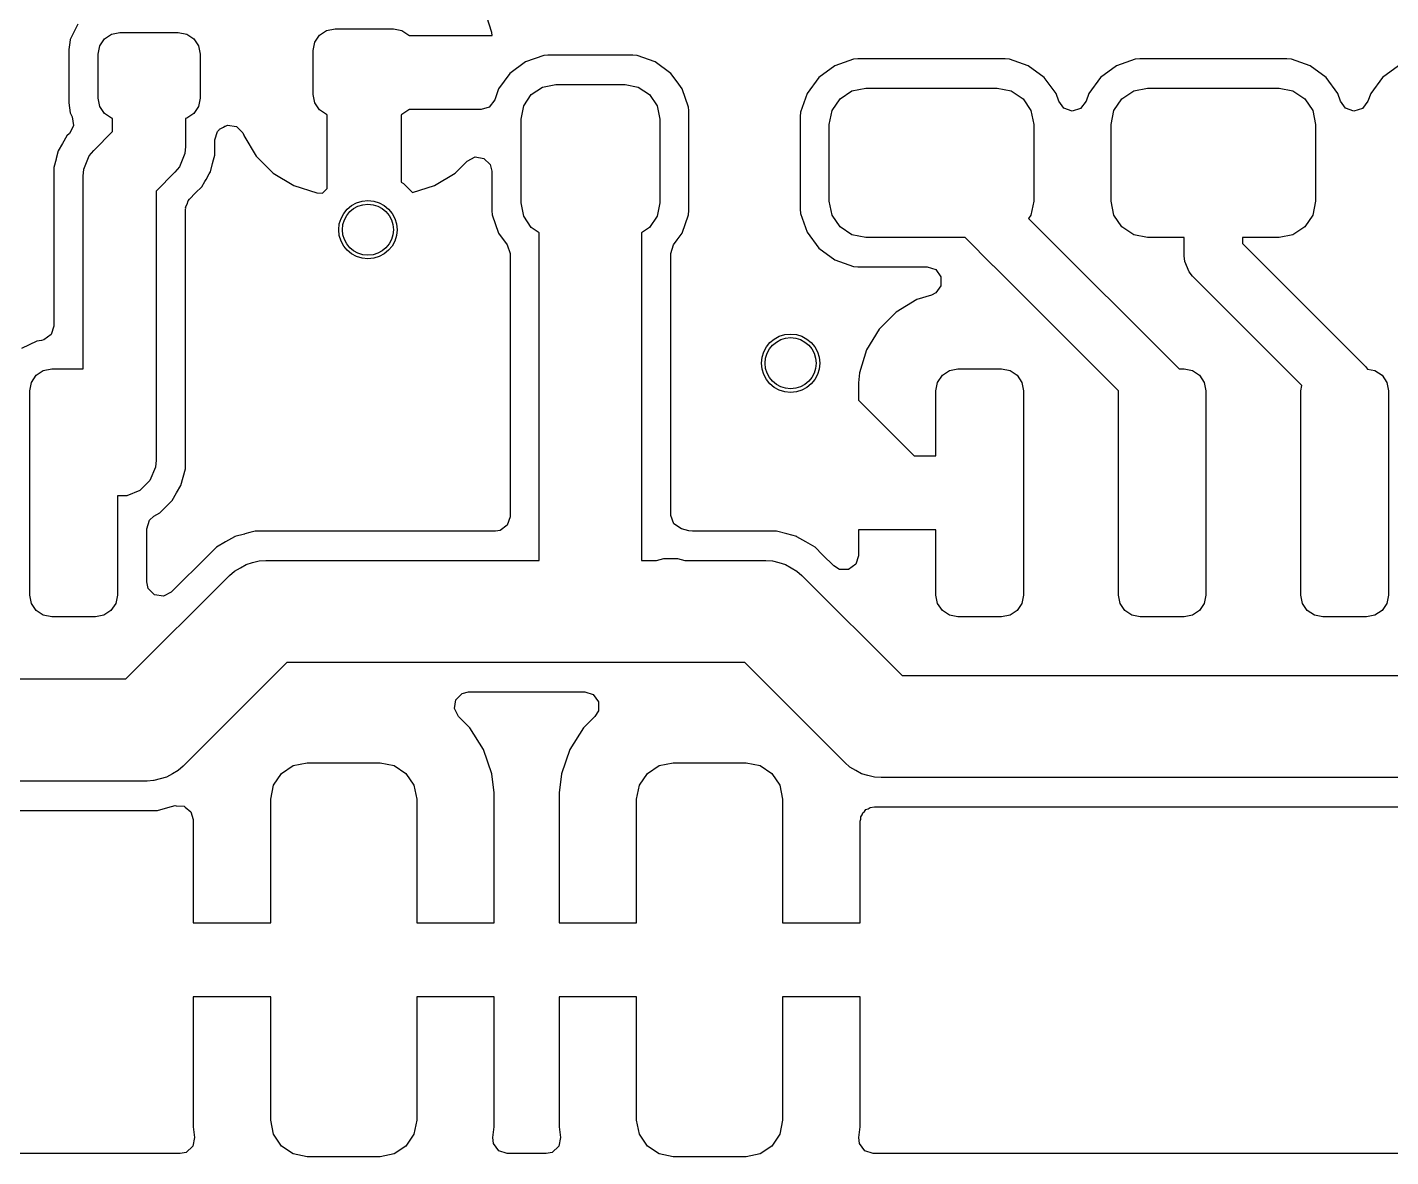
# Model space of a CAD drawing. Extents: x 0.23 to 2.97, y 0.23 to 2.17.
# Drawn here: x 1.9331 to 2.3008, y 0.2289 to 0.5336 of the extents above; entities that cross this region are included whole.
import ezdxf

# ---------------------------------------------------------------- set-up
doc = ezdxf.new("R2010")
doc.units = 0
doc.header["$MEASUREMENT"] = 0
doc.layers.add('BLACK', color=7, linetype='CONTINUOUS')

msp = doc.modelspace()

# ---------------------------------------------------------------- linework, layer by layer
at = {"layer": 'BLACK', "linetype": 'CONTINUOUS'}
for p, q in [((2.0584, 0.53221), (2.05647, 0.53841)), ((1.94674, 0.53448), (1.94472, 0.53034)), ((2.01387, 0.5328), (2.01613, 0.53325)), ((2.01613, 0.53325), (2.03187, 0.53325)), ((2.03187, 0.53325), (2.03413, 0.5328)), ((1.9446, 0.52952), (1.94433, 0.52766)), ((1.94472, 0.53034), (1.9446, 0.52952)), ((1.95267, 0.52861), (1.95395, 0.53052)), ((1.95395, 0.53052), (1.95587, 0.5318)), ((1.95587, 0.5318), (1.95813, 0.53225)), ((1.95813, 0.53225), (1.97387, 0.53225)), ((1.97387, 0.53225), (1.97613, 0.5318)), ((1.97613, 0.5318), (1.97805, 0.53052)), ((1.97805, 0.53052), (1.97933, 0.52861)), ((2.01022, 0.52735), (2.01067, 0.52961)), ((2.01067, 0.52961), (2.01195, 0.53152)), ((2.01195, 0.53152), (2.01387, 0.5328)), ((2.03413, 0.5328), (2.03605, 0.53152)), ((2.03605, 0.53152), (2.0361, 0.53144)), ((2.0361, 0.53144), (2.05847, 0.53144)), ((2.05847, 0.53144), (2.0584, 0.53221)), ((2.0584, 0.53221), (2.0584, 0.53221)), ((1.94433, 0.52766), (1.94433, 0.51323)), ((1.95222, 0.52635), (1.95267, 0.52861)), ((1.95222, 0.51454), (1.95222, 0.52635)), ((1.97933, 0.52861), (1.97978, 0.52635)), ((1.97978, 0.52635), (1.97978, 0.51454)), ((2.01022, 0.51554), (2.01022, 0.52735)), ((2.07241, 0.526), (2.0675, 0.52429)), ((2.07357, 0.52611), (2.07241, 0.526)), ((2.07241, 0.526), (2.07241, 0.526)), ((2.09643, 0.52611), (2.07357, 0.52611)), ((2.07357, 0.52611), (2.07357, 0.52611)), ((2.09759, 0.526), (2.09643, 0.52611)), ((2.09643, 0.52611), (2.09643, 0.52611)), ((2.1025, 0.52429), (2.09759, 0.526)), ((2.09759, 0.526), (2.09759, 0.526)), ((2.09759, 0.526), (2.09759, 0.526)), ((2.09759, 0.526), (2.09759, 0.526)), ((2.09759, 0.526), (2.09759, 0.526)), ((2.0675, 0.52429), (2.06332, 0.5212)), ((2.10668, 0.5212), (2.1025, 0.52429)), ((2.1509, 0.52327), (2.1466, 0.52009)), ((2.15595, 0.52503), (2.1509, 0.52327)), ((2.15715, 0.52515), (2.15595, 0.52503)), ((2.15595, 0.52503), (2.15595, 0.52503)), ((2.19685, 0.52515), (2.15715, 0.52515)), ((2.15715, 0.52515), (2.15715, 0.52515)), ((2.19805, 0.52503), (2.19685, 0.52515)), ((2.19685, 0.52515), (2.19685, 0.52515)), ((2.2031, 0.52327), (2.19805, 0.52503)), ((2.19805, 0.52503), (2.19805, 0.52503)), ((2.2074, 0.52009), (2.2031, 0.52327)), ((2.2269, 0.52327), (2.2226, 0.52009)), ((2.23195, 0.52503), (2.2269, 0.52327)), ((2.23315, 0.52515), (2.23195, 0.52503)), ((2.23195, 0.52503), (2.23195, 0.52503)), ((2.27285, 0.52515), (2.23315, 0.52515)), ((2.23315, 0.52515), (2.23315, 0.52515)), ((2.27405, 0.52503), (2.27285, 0.52515)), ((2.27285, 0.52515), (2.27285, 0.52515)), ((2.2791, 0.52327), (2.27405, 0.52503)), ((2.27405, 0.52503), (2.27405, 0.52503)), ((2.2834, 0.52009), (2.2791, 0.52327)), ((2.3029, 0.52327), (2.2986, 0.52009)), ((2.06332, 0.5212), (2.06023, 0.51702)), ((2.06332, 0.5212), (2.06332, 0.5212)), ((2.10839, 0.51889), (2.10668, 0.5212)), ((2.10668, 0.5212), (2.10668, 0.5212)), ((2.10668, 0.5212), (2.10668, 0.5212)), ((2.10668, 0.5212), (2.10668, 0.5212)), ((2.10977, 0.51702), (2.10839, 0.51889)), ((2.1466, 0.52009), (2.14343, 0.51579)), ((2.1466, 0.52009), (2.1466, 0.52009)), ((2.21057, 0.51579), (2.2074, 0.52009)), ((2.2074, 0.52009), (2.2074, 0.52009)), ((2.2074, 0.52009), (2.2074, 0.52009)), ((2.2074, 0.52009), (2.2074, 0.52009)), ((2.2074, 0.52009), (2.2074, 0.52009)), ((2.2226, 0.52009), (2.21943, 0.51579)), ((2.2226, 0.52009), (2.2226, 0.52009)), ((2.28657, 0.51579), (2.2834, 0.52009)), ((2.2834, 0.52009), (2.2834, 0.52009)), ((2.2834, 0.52009), (2.2834, 0.52009)), ((2.2834, 0.52009), (2.2834, 0.52009)), ((2.2834, 0.52009), (2.2834, 0.52009)), ((2.2986, 0.52009), (2.29543, 0.51579)), ((2.2986, 0.52009), (2.2986, 0.52009)), ((2.01067, 0.51328), (2.01022, 0.51554)), ((2.06023, 0.51702), (2.05919, 0.51405)), ((2.06701, 0.51245), (2.06904, 0.51548)), ((2.06904, 0.51548), (2.07207, 0.51751)), ((2.07207, 0.51751), (2.07565, 0.51822)), ((2.07565, 0.51822), (2.09435, 0.51822)), ((2.09435, 0.51822), (2.09793, 0.51751)), ((2.09793, 0.51751), (2.10096, 0.51548)), ((2.10096, 0.51548), (2.10299, 0.51245)), ((2.11149, 0.51211), (2.10977, 0.51702)), ((2.14343, 0.51579), (2.14166, 0.51074)), ((2.15232, 0.51437), (2.15552, 0.5165)), ((2.15552, 0.5165), (2.15928, 0.51725)), ((2.15928, 0.51725), (2.19472, 0.51725)), ((2.19472, 0.51725), (2.19848, 0.5165)), ((2.19848, 0.5165), (2.20168, 0.51437)), ((2.21132, 0.51366), (2.21057, 0.51579)), ((2.21943, 0.51579), (2.21868, 0.51366)), ((2.22832, 0.51437), (2.23152, 0.5165)), ((2.23152, 0.5165), (2.23528, 0.51725)), ((2.23528, 0.51725), (2.27072, 0.51725)), ((2.27072, 0.51725), (2.27448, 0.5165)), ((2.27448, 0.5165), (2.27768, 0.51437)), ((2.28732, 0.51366), (2.28657, 0.51579)), ((2.29543, 0.51579), (2.29468, 0.51366)), ((1.94433, 0.51323), (1.94472, 0.51054)), ((1.95267, 0.51228), (1.95222, 0.51454)), ((1.95395, 0.51036), (1.95267, 0.51228)), ((1.97933, 0.51228), (1.97805, 0.51036)), ((1.97978, 0.51454), (1.97933, 0.51228)), ((2.01195, 0.51136), (2.01067, 0.51328)), ((2.01387, 0.51008), (2.01195, 0.51136)), ((2.03605, 0.51136), (2.03413, 0.51008)), ((2.0361, 0.51144), (2.03605, 0.51136)), ((2.05551, 0.51144), (2.0361, 0.51144)), ((2.05773, 0.51213), (2.05551, 0.51144)), ((2.05919, 0.51405), (2.05773, 0.51213)), ((2.0663, 0.50887), (2.06701, 0.51245)), ((2.10299, 0.51245), (2.1037, 0.50887)), ((2.11157, 0.51116), (2.11149, 0.51211)), ((2.11159, 0.51095), (2.11157, 0.51116)), ((2.14944, 0.50741), (2.15019, 0.51118)), ((2.15019, 0.51118), (2.15232, 0.51437)), ((2.20168, 0.51437), (2.20381, 0.51118)), ((2.20381, 0.51118), (2.20456, 0.50741)), ((2.21264, 0.51184), (2.21132, 0.51366)), ((2.21491, 0.51105), (2.21264, 0.51184)), ((2.21722, 0.51174), (2.21491, 0.51105)), ((2.21868, 0.51366), (2.21722, 0.51174)), ((2.22544, 0.50741), (2.22619, 0.51118)), ((2.22619, 0.51118), (2.22832, 0.51437)), ((2.27768, 0.51437), (2.27981, 0.51118)), ((2.27981, 0.51118), (2.28056, 0.50741)), ((2.28864, 0.51184), (2.28732, 0.51366)), ((2.29091, 0.51105), (2.28864, 0.51184)), ((2.29322, 0.51174), (2.29091, 0.51105)), ((2.29468, 0.51366), (2.29322, 0.51174)), ((1.94472, 0.51054), (1.94472, 0.51054)), ((1.94472, 0.51054), (1.94472, 0.51054)), ((1.94472, 0.51054), (1.94524, 0.50948)), ((1.94524, 0.50948), (1.9454, 0.50833)), ((1.9454, 0.50833), (1.94559, 0.50718)), ((1.95587, 0.50908), (1.95395, 0.51036)), ((1.95614, 0.50902), (1.95587, 0.50908)), ((1.95614, 0.50552), (1.95614, 0.50902)), ((1.97613, 0.50908), (1.97583, 0.50902)), ((1.97583, 0.50902), (1.97583, 0.50146)), ((1.97805, 0.51036), (1.97613, 0.50908)), ((2.014, 0.51005), (2.01387, 0.51008)), ((2.014, 0.4901), (2.014, 0.51005)), ((2.03413, 0.51008), (2.034, 0.51005)), ((2.034, 0.51005), (2.034, 0.49185)), ((2.0663, 0.48623), (2.0663, 0.50887)), ((2.1037, 0.50887), (2.1037, 0.48623)), ((2.11159, 0.48416), (2.11159, 0.51095)), ((2.11159, 0.51095), (2.11159, 0.51095)), ((2.11159, 0.51095), (2.11159, 0.51095)), ((2.14166, 0.51074), (2.14155, 0.50955)), ((2.14155, 0.50955), (2.14155, 0.4846)), ((2.14166, 0.51074), (2.14166, 0.51074)), ((1.94381, 0.50432), (1.94266, 0.50231)), ((1.94383, 0.50434), (1.94381, 0.50432)), ((1.94381, 0.50432), (1.94381, 0.50432)), ((1.94381, 0.50432), (1.94381, 0.50432)), ((1.94384, 0.50435), (1.94383, 0.50434)), ((1.9445, 0.50501), (1.94384, 0.50435)), ((1.94451, 0.50502), (1.9445, 0.50501)), ((1.94558, 0.50709), (1.94451, 0.50502)), ((1.94559, 0.50718), (1.94557, 0.50714)), ((1.94557, 0.50714), (1.94558, 0.50709)), ((1.95105, 0.50041), (1.95614, 0.50552)), ((1.98372, 0.50325), (1.98446, 0.50554)), ((1.98446, 0.50554), (1.98486, 0.50601)), ((1.98486, 0.50601), (1.98502, 0.50617)), ((1.98502, 0.50617), (1.98604, 0.50669)), ((1.98604, 0.50669), (1.98641, 0.50696)), ((1.98641, 0.50696), (1.98657, 0.50696)), ((1.98657, 0.50696), (1.98717, 0.50726)), ((1.98717, 0.50726), (1.98955, 0.50689)), ((1.98955, 0.50689), (1.99125, 0.50518)), ((1.99125, 0.50518), (1.9915, 0.50457)), ((1.9915, 0.50457), (1.99153, 0.50447)), ((1.99153, 0.50447), (1.99153, 0.50447)), ((1.99153, 0.50447), (1.9949, 0.4989)), ((2.14944, 0.48674), (2.14944, 0.50741)), ((2.20456, 0.50741), (2.20456, 0.48674)), ((2.22544, 0.48674), (2.22544, 0.50741)), ((2.28056, 0.50741), (2.28056, 0.48674)), ((1.94149, 0.50027), (1.94096, 0.49827)), ((1.9415, 0.50029), (1.94149, 0.50027)), ((1.94265, 0.50229), (1.9415, 0.50031)), ((1.9415, 0.50031), (1.9415, 0.50029)), ((1.94266, 0.50231), (1.94265, 0.50229)), ((1.94266, 0.50231), (1.94266, 0.50231)), ((1.94266, 0.50231), (1.94266, 0.50231)), ((1.94986, 0.49895), (1.95105, 0.50041)), ((1.97583, 0.50146), (1.97564, 0.49958)), ((1.98372, 0.50146), (1.98372, 0.50325)), ((1.98373, 0.49917), (1.98372, 0.50146)), ((1.9409, 0.49804), (1.9403, 0.4958)), ((1.94096, 0.49827), (1.9409, 0.49805)), ((1.9409, 0.49805), (1.9409, 0.49804)), ((1.94838, 0.49538), (1.94911, 0.49715)), ((1.94911, 0.49715), (1.94983, 0.49891)), ((1.94983, 0.49891), (1.94984, 0.49893)), ((1.94984, 0.49893), (1.94985, 0.49893)), ((1.94985, 0.49893), (1.94986, 0.49895)), ((1.97491, 0.49777), (1.97418, 0.49601)), ((1.97564, 0.49954), (1.97491, 0.49777)), ((1.97564, 0.49958), (1.97564, 0.49956)), ((1.97564, 0.49956), (1.97564, 0.49955)), ((1.97564, 0.49955), (1.97564, 0.49954)), ((1.98253, 0.49465), (1.98312, 0.49688)), ((1.98312, 0.49688), (1.98338, 0.49784)), ((1.98338, 0.49784), (1.98372, 0.49912)), ((1.98372, 0.49913), (1.98373, 0.49917)), ((1.98372, 0.49912), (1.98372, 0.49913)), ((1.98372, 0.49913), (1.98372, 0.49913)), ((1.98372, 0.49912), (1.98372, 0.49912)), ((1.98372, 0.49912), (1.98372, 0.49912)), ((1.98372, 0.49912), (1.98372, 0.49912)), ((1.98373, 0.49917), (1.98373, 0.49917)), ((1.98373, 0.49917), (1.98373, 0.49917)), ((1.9949, 0.4989), (1.99949, 0.49431)), ((2.04851, 0.49431), (2.05175, 0.49755)), ((2.05175, 0.49755), (2.0539, 0.49865)), ((2.0539, 0.49865), (2.05628, 0.49827)), ((2.05628, 0.49827), (2.05798, 0.49657)), ((2.05798, 0.49657), (2.05841, 0.4948)), ((1.9403, 0.4958), (1.94029, 0.49579)), ((1.94029, 0.49579), (1.94029, 0.49579)), ((1.94029, 0.49579), (1.94029, 0.49576)), ((1.94029, 0.49576), (1.9403, 0.49346)), ((1.9403, 0.49346), (1.9403, 0.453)), ((1.94819, 0.49346), (1.94837, 0.49534)), ((1.94819, 0.44146), (1.94819, 0.49346)), ((1.94837, 0.49536), (1.94838, 0.49537)), ((1.94837, 0.49534), (1.94837, 0.49536)), ((1.94838, 0.49537), (1.94838, 0.49538)), ((1.97296, 0.49451), (1.96787, 0.4894)), ((1.97415, 0.49597), (1.97296, 0.49451)), ((1.97417, 0.49599), (1.97415, 0.49597)), ((1.97418, 0.49601), (1.97417, 0.496)), ((1.97417, 0.496), (1.97417, 0.49599)), ((1.98136, 0.49261), (1.9822, 0.49407)), ((1.9822, 0.49407), (1.98251, 0.49461)), ((1.98251, 0.49461), (1.98253, 0.49464)), ((1.98251, 0.49461), (1.98251, 0.49461)), ((1.98253, 0.49464), (1.98253, 0.49465)), ((1.98253, 0.49465), (1.98253, 0.49465)), ((1.98253, 0.49465), (1.98253, 0.49465)), ((1.99949, 0.49431), (2.00506, 0.49094)), ((2.04294, 0.49094), (2.04851, 0.49431)), ((2.04851, 0.49431), (2.04851, 0.49431)), ((2.05841, 0.4948), (2.05841, 0.48415)), ((1.96787, 0.4894), (1.96787, 0.42039)), ((1.97855, 0.48894), (1.98018, 0.49057)), ((1.98018, 0.49057), (1.9802, 0.49059)), ((1.98018, 0.49057), (1.98018, 0.49057)), ((1.98018, 0.49057), (1.98018, 0.49057)), ((1.9802, 0.4906), (1.98104, 0.49206)), ((1.9802, 0.49059), (1.9802, 0.4906)), ((1.9802, 0.4906), (1.9802, 0.4906)), ((1.9802, 0.4906), (1.9802, 0.4906)), ((1.98104, 0.49206), (1.98135, 0.49261)), ((1.98135, 0.49261), (1.98136, 0.49261)), ((2.00506, 0.49094), (2.00506, 0.49094)), ((2.00506, 0.49094), (2.01126, 0.48901)), ((2.01278, 0.48887), (2.014, 0.4901)), ((2.034, 0.49185), (2.03459, 0.49151)), ((2.03459, 0.49151), (2.037, 0.48909)), ((2.037, 0.48909), (2.04294, 0.49094)), ((2.04294, 0.49094), (2.04294, 0.49094)), ((1.97581, 0.48514), (1.97623, 0.48595)), ((1.97623, 0.48595), (1.97651, 0.48683)), ((1.97651, 0.48683), (1.9769, 0.48728)), ((1.9769, 0.48728), (1.97855, 0.48894)), ((2.01126, 0.48901), (2.01126, 0.48901)), ((2.01126, 0.48901), (2.01278, 0.48887)), ((2.06701, 0.48265), (2.0663, 0.48623)), ((2.1037, 0.48623), (2.10299, 0.48265)), ((2.15019, 0.48297), (2.14944, 0.48674)), ((2.20456, 0.48674), (2.20381, 0.48297)), ((2.22619, 0.48297), (2.22544, 0.48674)), ((2.28056, 0.48674), (2.27981, 0.48297)), ((1.97577, 0.48453), (1.97586, 0.48483)), ((1.97577, 0.42273), (1.97577, 0.48453)), ((1.97586, 0.48483), (1.97581, 0.48514)), ((2.05841, 0.48415), (2.05851, 0.48299)), ((2.05851, 0.48299), (2.05851, 0.48299)), ((2.05851, 0.48299), (2.06023, 0.47808)), ((2.06904, 0.47962), (2.06701, 0.48265)), ((2.10299, 0.48265), (2.10096, 0.47962)), ((2.10977, 0.47808), (2.11149, 0.48299)), ((2.11149, 0.48299), (2.11159, 0.48416)), ((2.14155, 0.4846), (2.14166, 0.48341)), ((2.14166, 0.48341), (2.14166, 0.48341)), ((2.14166, 0.48341), (2.14343, 0.47836)), ((2.15232, 0.47978), (2.15019, 0.48297)), ((2.20381, 0.48297), (2.20319, 0.48204)), ((2.20319, 0.48204), (2.2048, 0.48043)), ((2.22832, 0.47978), (2.22619, 0.48297)), ((2.27981, 0.48297), (2.27768, 0.47978)), ((2.06023, 0.47808), (2.06257, 0.47492)), ((2.07122, 0.47816), (2.06904, 0.47962)), ((2.07122, 0.38976), (2.07122, 0.47816)), ((2.10096, 0.47962), (2.09878, 0.47816)), ((2.09878, 0.47816), (2.09878, 0.38976)), ((2.10843, 0.47628), (2.10977, 0.47808)), ((2.14343, 0.47836), (2.1466, 0.47406)), ((2.15552, 0.47765), (2.15232, 0.47978)), ((2.2048, 0.48043), (2.24377, 0.44146)), ((2.23152, 0.47765), (2.22832, 0.47978)), ((2.27768, 0.47978), (2.27448, 0.47765)), ((2.06257, 0.47492), (2.06333, 0.47264)), ((2.10667, 0.47261), (2.10742, 0.4749)), ((2.10742, 0.4749), (2.10743, 0.47492)), ((2.10743, 0.47492), (2.10843, 0.47628)), ((2.15928, 0.4769), (2.15552, 0.47765)), ((2.18604, 0.4769), (2.15928, 0.4769)), ((2.19365, 0.46929), (2.18604, 0.4769)), ((2.23528, 0.4769), (2.23152, 0.47765)), ((2.24512, 0.4769), (2.23528, 0.4769)), ((2.24512, 0.47201), (2.24512, 0.4769)), ((2.27072, 0.4769), (2.26087, 0.4769)), ((2.26087, 0.4769), (2.26087, 0.47527)), ((2.26087, 0.47527), (2.29399, 0.44214)), ((2.27448, 0.47765), (2.27072, 0.4769)), ((2.06333, 0.47264), (2.06333, 0.47261)), ((2.06333, 0.47261), (2.06333, 0.40156)), ((2.10667, 0.40208), (2.10667, 0.47261)), ((2.1466, 0.47406), (2.1466, 0.47406)), ((2.1466, 0.47406), (2.1466, 0.47406)), ((2.1466, 0.47406), (2.1466, 0.47406)), ((2.1466, 0.47406), (2.1466, 0.47406)), ((2.1466, 0.47406), (2.1509, 0.47088)), ((2.1509, 0.47088), (2.1509, 0.47088)), ((2.1509, 0.47088), (2.1509, 0.47088)), ((2.1509, 0.47088), (2.15595, 0.46912)), ((2.24527, 0.47047), (2.24512, 0.47201)), ((2.15595, 0.46912), (2.15715, 0.469)), ((2.15715, 0.469), (2.15715, 0.469)), ((2.15715, 0.469), (2.15715, 0.469)), ((2.15715, 0.469), (2.17583, 0.469)), ((2.17583, 0.469), (2.17812, 0.46826)), ((2.17812, 0.46826), (2.17953, 0.46631)), ((2.19376, 0.4692), (2.19365, 0.46929)), ((2.2274, 0.43556), (2.19376, 0.4692)), ((2.24645, 0.46763), (2.24527, 0.47047)), ((2.24742, 0.46644), (2.24645, 0.46763)), ((2.17953, 0.4639), (2.17812, 0.46195)), ((2.17953, 0.46631), (2.17953, 0.4639)), ((2.27689, 0.43697), (2.24742, 0.46644)), ((2.17303, 0.46015), (2.16746, 0.45679)), ((2.17699, 0.46139), (2.17303, 0.46015)), ((2.17303, 0.46015), (2.17303, 0.46015)), ((2.17812, 0.46195), (2.17699, 0.46139)), ((2.16746, 0.45679), (2.16287, 0.45219)), ((1.9403, 0.453), (1.93955, 0.45071)), ((1.93574, 0.44897), (1.9316, 0.44694)), ((1.93696, 0.44915), (1.93574, 0.44897)), ((1.9376, 0.4493), (1.93696, 0.44915)), ((1.93955, 0.45071), (1.9376, 0.4493)), ((2.16287, 0.45219), (2.1595, 0.44663)), ((2.1595, 0.44663), (2.15757, 0.44042)), ((2.1595, 0.44663), (2.1595, 0.44663)), ((1.93747, 0.44102), (1.93973, 0.44146)), ((1.93973, 0.44146), (1.94819, 0.44146)), ((2.18183, 0.44102), (2.18409, 0.44146)), ((2.18409, 0.44146), (2.19591, 0.44146)), ((2.19591, 0.44146), (2.19817, 0.44102)), ((2.24377, 0.44146), (2.24512, 0.44146)), ((2.24512, 0.44146), (2.24738, 0.44102)), ((2.29399, 0.44214), (2.29459, 0.44141)), ((2.29459, 0.44141), (2.29659, 0.44102)), ((1.93383, 0.43556), (1.93428, 0.43782)), ((1.93428, 0.43782), (1.93556, 0.43973)), ((1.93556, 0.43973), (1.93747, 0.44102)), ((2.15757, 0.44042), (2.15732, 0.43772)), ((2.15732, 0.43772), (2.15732, 0.43303)), ((2.15757, 0.44042), (2.15757, 0.44042)), ((2.17819, 0.43556), (2.17864, 0.43782)), ((2.17864, 0.43782), (2.17992, 0.43973)), ((2.17992, 0.43973), (2.18183, 0.44102)), ((2.19817, 0.44102), (2.20008, 0.43973)), ((2.20008, 0.43973), (2.20136, 0.43782)), ((2.20136, 0.43782), (2.20181, 0.43556)), ((2.24738, 0.44102), (2.24929, 0.43973)), ((2.24929, 0.43973), (2.25057, 0.43782)), ((2.25057, 0.43782), (2.25102, 0.43556)), ((2.29659, 0.44102), (2.29851, 0.43973)), ((2.29851, 0.43973), (2.29979, 0.43782)), ((2.29979, 0.43782), (2.30024, 0.43556)), ((1.93383, 0.38044), (1.93383, 0.43556)), ((2.17819, 0.418), (2.17819, 0.43556)), ((2.20181, 0.43556), (2.20181, 0.38044)), ((2.2274, 0.38044), (2.2274, 0.43556)), ((2.25102, 0.43556), (2.25102, 0.38044)), ((2.27661, 0.43556), (2.27689, 0.43697)), ((2.27661, 0.38044), (2.27661, 0.43556)), ((2.30024, 0.43556), (2.30024, 0.38044)), ((2.15732, 0.43303), (2.17235, 0.418)), ((1.96787, 0.42039), (1.96787, 0.41685)), ((1.97577, 0.41452), (1.97577, 0.42273)), ((1.96787, 0.41685), (1.96768, 0.41493)), ((2.17235, 0.418), (2.17819, 0.418)), ((1.96768, 0.41493), (1.96622, 0.41138)), ((1.97456, 0.41), (1.97577, 0.41452)), ((1.9635, 0.40867), (1.95995, 0.4072)), ((1.96622, 0.41138), (1.9635, 0.40867)), ((1.9734, 0.408), (1.97456, 0.41)), ((1.97456, 0.41), (1.97456, 0.41)), ((1.97456, 0.41), (1.97456, 0.41)), ((1.95995, 0.4072), (1.95745, 0.4072)), ((1.95745, 0.4072), (1.95745, 0.38044)), ((1.96892, 0.40266), (1.97222, 0.40596)), ((1.97222, 0.40596), (1.9734, 0.408)), ((1.96609, 0.40063), (1.96729, 0.40172)), ((1.96729, 0.40172), (1.96892, 0.40266)), ((2.06333, 0.40156), (2.06258, 0.39926)), ((2.10668, 0.40187), (2.10667, 0.40208)), ((2.10754, 0.39962), (2.10668, 0.40187)), ((1.96534, 0.39834), (1.96609, 0.40063)), ((1.96534, 0.38396), (1.96534, 0.39834)), ((1.9932, 0.39729), (1.99182, 0.39692)), ((1.99459, 0.39766), (1.9932, 0.39729)), ((1.9946, 0.39766), (1.99459, 0.39766)), ((1.99459, 0.39766), (1.99459, 0.39766)), ((1.99742, 0.39766), (1.9946, 0.39766)), ((2.05943, 0.39766), (1.99742, 0.39766)), ((2.06063, 0.39785), (2.05943, 0.39766)), ((2.06258, 0.39926), (2.06063, 0.39785)), ((2.10956, 0.39831), (2.10754, 0.39962)), ((2.11151, 0.39779), (2.10956, 0.39831)), ((2.11252, 0.39766), (2.11151, 0.39779)), ((2.13234, 0.39766), (2.11252, 0.39766)), ((2.13516, 0.39766), (2.13234, 0.39766)), ((2.13518, 0.39766), (2.13516, 0.39766)), ((2.13516, 0.39766), (2.13516, 0.39766)), ((2.13794, 0.39692), (2.13518, 0.39766)), ((2.17819, 0.398), (2.15732, 0.398)), ((2.15732, 0.398), (2.15732, 0.398)), ((2.15732, 0.398), (2.15732, 0.39105)), ((2.17819, 0.38044), (2.17819, 0.398)), ((1.98663, 0.39477), (1.98414, 0.39334)), ((1.98907, 0.39618), (1.98663, 0.39477)), ((1.98663, 0.39477), (1.98663, 0.39477)), ((1.98908, 0.39618), (1.98907, 0.39618)), ((1.98907, 0.39618), (1.98907, 0.39618)), ((1.98909, 0.39619), (1.98908, 0.39618)), ((1.98908, 0.39618), (1.98908, 0.39618)), ((1.99176, 0.3969), (1.98909, 0.39619)), ((1.99182, 0.39692), (1.99176, 0.3969)), ((1.99182, 0.39692), (1.99182, 0.39692)), ((2.14067, 0.39619), (2.13794, 0.39692)), ((2.13794, 0.39692), (2.13794, 0.39692)), ((2.13794, 0.39692), (2.13794, 0.39692)), ((2.14068, 0.39619), (2.14067, 0.39619)), ((2.14067, 0.39619), (2.14067, 0.39619)), ((2.14068, 0.39618), (2.14068, 0.39619)), ((2.14069, 0.39618), (2.14068, 0.39618)), ((2.14308, 0.3948), (2.14069, 0.39618)), ((2.14313, 0.39477), (2.14308, 0.3948)), ((2.14496, 0.39372), (2.14313, 0.39477)), ((2.14313, 0.39477), (2.14313, 0.39477)), ((2.14562, 0.39334), (2.14496, 0.39372)), ((1.98213, 0.39132), (1.97199, 0.3812)), ((1.98413, 0.39333), (1.98213, 0.39132)), ((1.98213, 0.39132), (1.98213, 0.39132)), ((1.98414, 0.39333), (1.98413, 0.39333)), ((1.98414, 0.39334), (1.98414, 0.39333)), ((1.98414, 0.39333), (1.98414, 0.39333)), ((1.99566, 0.38965), (1.99744, 0.38976)), ((1.99744, 0.38976), (2.07122, 0.38976)), ((2.09878, 0.38976), (2.1028, 0.38976)), ((2.1028, 0.38976), (2.10485, 0.39032)), ((2.10485, 0.39032), (2.10845, 0.39032)), ((2.10845, 0.39032), (2.11051, 0.38976)), ((2.11051, 0.38976), (2.13232, 0.38976)), ((2.13232, 0.38976), (2.1341, 0.38965)), ((2.14562, 0.39333), (2.14562, 0.39334)), ((2.14562, 0.39334), (2.14562, 0.39334)), ((2.14563, 0.39333), (2.14562, 0.39333)), ((2.14562, 0.39333), (2.14562, 0.39333)), ((2.14763, 0.39132), (2.14563, 0.39333)), ((2.14764, 0.39132), (2.14763, 0.39132)), ((2.15067, 0.38829), (2.14764, 0.39132)), ((2.14764, 0.39132), (2.14764, 0.39132)), ((2.15732, 0.39105), (2.15658, 0.38876)), ((1.9877, 0.38573), (1.98905, 0.38691)), ((1.98905, 0.38691), (1.98905, 0.38692)), ((1.98905, 0.38692), (1.98905, 0.38692)), ((1.98905, 0.38692), (1.98906, 0.38692)), ((1.98906, 0.38692), (1.9906, 0.38781)), ((1.9906, 0.38781), (1.99217, 0.38871)), ((1.99217, 0.38871), (1.99217, 0.38872)), ((1.99217, 0.38872), (1.99218, 0.38872)), ((1.99218, 0.38872), (1.99392, 0.38919)), ((1.99392, 0.38919), (1.99564, 0.38965)), ((1.99564, 0.38965), (1.99565, 0.38965)), ((1.99565, 0.38965), (1.99565, 0.38965)), ((1.99565, 0.38965), (1.99566, 0.38965)), ((2.1341, 0.38965), (2.13411, 0.38965)), ((2.13411, 0.38965), (2.13412, 0.38965)), ((2.13412, 0.38965), (2.13412, 0.38965)), ((2.13412, 0.38965), (2.13585, 0.38918)), ((2.13585, 0.38918), (2.13759, 0.38872)), ((2.13759, 0.38872), (2.13759, 0.38872)), ((2.13759, 0.38872), (2.1376, 0.38871)), ((2.1376, 0.38871), (2.13915, 0.38782)), ((2.13915, 0.38782), (2.1407, 0.38692)), ((2.1407, 0.38692), (2.14071, 0.38692)), ((2.14071, 0.38692), (2.14071, 0.38692)), ((2.14071, 0.38692), (2.14072, 0.38691)), ((2.14072, 0.38691), (2.14206, 0.38573)), ((2.15222, 0.38734), (2.15067, 0.38829)), ((2.15463, 0.38734), (2.15222, 0.38734)), ((2.15658, 0.38876), (2.15463, 0.38734)), ((1.95973, 0.3578), (1.9877, 0.38573)), ((1.96577, 0.38219), (1.96534, 0.38396)), ((2.14206, 0.38573), (2.16909, 0.35874)), ((1.93428, 0.37818), (1.93383, 0.38044)), ((1.95745, 0.38044), (1.957, 0.37818)), ((1.96747, 0.38049), (1.96577, 0.38219)), ((1.96985, 0.38011), (1.96747, 0.38049)), ((1.97199, 0.3812), (1.96985, 0.38011)), ((2.17864, 0.37818), (2.17819, 0.38044)), ((2.20181, 0.38044), (2.20136, 0.37818)), ((2.22785, 0.37818), (2.2274, 0.38044)), ((2.25102, 0.38044), (2.25057, 0.37818)), ((2.27706, 0.37818), (2.27661, 0.38044)), ((2.30024, 0.38044), (2.29979, 0.37818)), ((1.93556, 0.37627), (1.93428, 0.37818)), ((1.93747, 0.37498), (1.93556, 0.37627)), ((1.95572, 0.37627), (1.9538, 0.37498)), ((1.957, 0.37818), (1.95572, 0.37627)), ((2.17992, 0.37627), (2.17864, 0.37818)), ((2.18183, 0.37498), (2.17992, 0.37627)), ((2.20008, 0.37627), (2.19817, 0.37498)), ((2.20136, 0.37818), (2.20008, 0.37627)), ((2.22913, 0.37627), (2.22785, 0.37818)), ((2.23105, 0.37498), (2.22913, 0.37627)), ((2.24929, 0.37627), (2.24738, 0.37498)), ((2.25057, 0.37818), (2.24929, 0.37627)), ((2.27834, 0.37627), (2.27706, 0.37818)), ((2.28026, 0.37498), (2.27834, 0.37627)), ((2.29851, 0.37627), (2.29659, 0.37498)), ((2.29979, 0.37818), (2.29851, 0.37627)), ((1.93973, 0.37454), (1.93747, 0.37498)), ((1.95154, 0.37454), (1.93973, 0.37454)), ((1.9538, 0.37498), (1.95154, 0.37454)), ((2.18409, 0.37454), (2.18183, 0.37498)), ((2.19591, 0.37454), (2.18409, 0.37454)), ((2.19817, 0.37498), (2.19591, 0.37454)), ((2.23331, 0.37454), (2.23105, 0.37498)), ((2.24512, 0.37454), (2.23331, 0.37454)), ((2.24738, 0.37498), (2.24512, 0.37454)), ((2.28252, 0.37454), (2.28026, 0.37498)), ((2.29433, 0.37454), (2.28252, 0.37454)), ((2.29659, 0.37498), (2.29433, 0.37454)), ((2.00314, 0.3622), (1.97517, 0.33427)), ((2.08201, 0.3622), (2.00314, 0.3622)), ((2.10598, 0.3622), (2.08201, 0.3622)), ((2.12662, 0.3622), (2.10598, 0.3622)), ((2.15365, 0.33521), (2.12662, 0.3622)), ((1.67961, 0.3578), (1.95973, 0.3578)), ((2.16909, 0.35874), (2.4511, 0.35874)), ((2.04869, 0.35218), (2.0504, 0.35389)), ((2.0504, 0.35389), (2.05217, 0.35431)), ((2.05217, 0.35431), (2.07915, 0.35431)), ((2.07915, 0.35431), (2.07923, 0.35431)), ((2.07923, 0.35431), (2.0793, 0.35429)), ((2.0793, 0.35429), (2.08208, 0.35431)), ((2.08208, 0.35431), (2.08347, 0.35431)), ((2.08347, 0.35431), (2.08576, 0.35357)), ((2.08576, 0.35357), (2.08718, 0.35162)), ((2.04832, 0.3498), (2.04869, 0.35218)), ((2.04941, 0.34766), (2.04832, 0.3498)), ((2.08718, 0.35162), (2.08718, 0.34921)), ((2.05248, 0.34459), (2.04941, 0.34766)), ((2.08623, 0.34766), (2.08316, 0.34459)), ((2.08718, 0.34921), (2.08623, 0.34766)), ((2.05616, 0.33873), (2.05248, 0.34459)), ((2.08316, 0.34459), (2.07948, 0.33873)), ((2.05844, 0.3322), (2.05616, 0.33873)), ((2.07948, 0.33873), (2.07719, 0.3322)), ((2.00486, 0.33442), (2.00863, 0.33517)), ((2.00863, 0.33517), (2.02831, 0.33517)), ((2.02831, 0.33517), (2.03208, 0.33442)), ((2.10356, 0.33442), (2.10732, 0.33517)), ((2.10732, 0.33517), (2.12701, 0.33517)), ((2.12701, 0.33517), (2.13077, 0.33442)), ((2.15499, 0.33403), (2.15365, 0.33521)), ((1.9707, 0.33128), (1.96898, 0.33082)), ((1.97071, 0.33129), (1.9707, 0.33128)), ((1.9707, 0.33128), (1.9707, 0.33128)), ((1.97227, 0.33219), (1.97071, 0.33129)), ((1.97381, 0.33308), (1.97227, 0.33219)), ((1.97382, 0.33308), (1.97381, 0.33308)), ((1.97383, 0.33309), (1.97382, 0.33308)), ((1.97382, 0.33308), (1.97382, 0.33308)), ((1.97517, 0.33427), (1.97383, 0.33309)), ((1.99954, 0.32909), (2.00167, 0.33228)), ((2.00167, 0.33228), (2.00486, 0.33442)), ((2.03208, 0.33442), (2.03527, 0.33228)), ((2.03527, 0.33228), (2.03741, 0.32909)), ((2.05902, 0.32705), (2.05844, 0.3322)), ((2.05844, 0.3322), (2.05844, 0.3322)), ((2.07719, 0.3322), (2.07661, 0.32705)), ((2.07719, 0.3322), (2.07719, 0.3322)), ((2.09823, 0.32909), (2.10036, 0.33228)), ((2.10036, 0.33228), (2.10356, 0.33442)), ((2.13077, 0.33442), (2.13397, 0.33228)), ((2.13397, 0.33228), (2.1361, 0.32909)), ((2.155, 0.33403), (2.15499, 0.33403)), ((2.155, 0.33402), (2.155, 0.33403)), ((2.155, 0.33403), (2.155, 0.33403)), ((2.15655, 0.33313), (2.155, 0.33402)), ((2.15811, 0.33223), (2.15655, 0.33313)), ((2.15812, 0.33223), (2.15811, 0.33223)), ((2.15986, 0.33176), (2.15812, 0.33223)), ((2.15812, 0.33223), (2.15812, 0.33223)), ((2.16159, 0.3313), (2.15986, 0.33176)), ((2.1616, 0.3313), (2.16159, 0.3313)), ((2.16159, 0.3313), (2.16159, 0.3313)), ((2.16339, 0.33118), (2.1616, 0.3313)), ((2.1616, 0.3313), (2.1616, 0.3313)), ((2.45681, 0.33118), (2.16339, 0.33118)), ((1.96543, 0.33024), (1.6739, 0.33024)), ((1.96721, 0.33035), (1.96543, 0.33024)), ((1.96722, 0.33035), (1.96721, 0.33035)), ((1.96723, 0.33035), (1.96722, 0.33035)), ((1.96898, 0.33082), (1.96723, 0.33035)), ((1.96723, 0.33035), (1.96723, 0.33035)), ((1.99879, 0.32532), (1.99954, 0.32909)), ((2.03741, 0.32909), (2.03816, 0.32532)), ((2.09748, 0.32532), (2.09823, 0.32909)), ((2.1361, 0.32909), (2.13685, 0.32532)), ((1.97105, 0.32308), (1.97302, 0.32361)), ((1.97302, 0.32361), (1.97302, 0.32361)), ((1.97302, 0.32361), (1.97327, 0.3236)), ((1.97327, 0.3236), (1.97542, 0.32348)), ((1.99879, 0.29202), (1.99879, 0.32532)), ((2.03816, 0.32532), (2.03816, 0.29202)), ((2.05902, 0.29202), (2.05902, 0.32705)), ((2.05902, 0.32705), (2.05902, 0.32705)), ((2.07661, 0.32705), (2.07661, 0.29202)), ((2.09748, 0.29202), (2.09748, 0.32532)), ((2.13685, 0.32532), (2.13685, 0.29202)), ((1.67675, 0.32234), (1.96545, 0.32234)), ((1.96545, 0.32234), (1.96827, 0.32234)), ((1.96827, 0.32234), (1.96828, 0.32234)), ((1.96828, 0.32234), (1.96829, 0.32234)), ((1.96829, 0.32234), (1.97105, 0.32308)), ((1.97542, 0.32348), (1.97542, 0.32348)), ((1.97542, 0.32348), (1.97542, 0.32348)), ((1.97542, 0.32348), (1.97574, 0.32322)), ((1.97574, 0.32322), (1.97729, 0.32196)), ((1.97729, 0.32196), (1.97792, 0.31984)), ((2.15772, 0.31939), (2.15791, 0.31997)), ((2.15791, 0.32059), (2.15827, 0.32109)), ((2.15791, 0.31997), (2.15791, 0.32059)), ((2.15827, 0.32109), (2.15846, 0.32168)), ((2.15846, 0.32168), (2.15896, 0.32204)), ((2.15896, 0.32204), (2.15932, 0.32254)), ((2.15932, 0.32254), (2.15991, 0.32273)), ((2.15991, 0.32273), (2.16041, 0.3231)), ((2.16041, 0.3231), (2.16161, 0.32329)), ((2.16161, 0.32329), (2.1634, 0.32329)), ((2.1634, 0.32329), (2.1634, 0.32329)), ((2.1634, 0.32329), (2.45966, 0.32329)), ((1.97792, 0.31984), (1.97792, 0.29202)), ((2.15772, 0.29202), (2.15772, 0.31939)), ((1.97792, 0.29202), (1.97792, 0.29202)), ((1.97792, 0.29202), (1.99879, 0.29202)), ((2.03816, 0.29202), (2.05902, 0.29202)), ((2.05902, 0.29202), (2.05902, 0.29202)), ((2.07661, 0.29202), (2.07661, 0.29202)), ((2.07661, 0.29202), (2.09748, 0.29202)), ((2.13685, 0.29202), (2.15772, 0.29202)), ((2.15772, 0.29202), (2.15772, 0.29202)), ((1.99879, 0.27202), (1.97792, 0.27202)), ((1.97792, 0.27202), (1.97792, 0.27202)), ((1.97792, 0.27202), (1.97792, 0.23698)), ((1.99879, 0.23871), (1.99879, 0.27202)), ((2.05902, 0.27202), (2.03816, 0.27202)), ((2.03816, 0.27202), (2.03816, 0.23871)), ((2.05902, 0.23698), (2.05902, 0.27202)), ((2.05902, 0.27202), (2.05902, 0.27202)), ((2.09748, 0.27202), (2.07661, 0.27202)), ((2.07661, 0.27202), (2.07661, 0.27202)), ((2.07661, 0.27202), (2.07661, 0.23698)), ((2.09748, 0.23871), (2.09748, 0.27202)), ((2.15772, 0.27202), (2.13685, 0.27202)), ((2.13685, 0.27202), (2.13685, 0.23871)), ((2.15772, 0.23698), (2.15772, 0.27202)), ((2.15772, 0.27202), (2.15772, 0.27202)), ((1.97792, 0.23698), (1.97825, 0.23404)), ((1.99954, 0.23494), (1.99879, 0.23871)), ((2.03816, 0.23871), (2.03741, 0.23494)), ((2.05869, 0.23404), (2.05902, 0.23698)), ((2.05902, 0.23698), (2.05902, 0.23698)), ((2.07661, 0.23698), (2.07695, 0.23404)), ((2.09823, 0.23494), (2.09748, 0.23871)), ((2.13685, 0.23871), (2.1361, 0.23494)), ((2.15738, 0.23404), (2.15772, 0.23698)), ((2.15772, 0.23698), (2.15772, 0.23698)), ((1.97777, 0.23168), (1.97599, 0.23005)), ((1.97825, 0.23404), (1.97777, 0.23168)), ((2.00167, 0.23175), (1.99954, 0.23494)), ((2.00486, 0.22962), (2.00167, 0.23175)), ((2.03527, 0.23175), (2.03208, 0.22962)), ((2.03741, 0.23494), (2.03527, 0.23175)), ((2.05886, 0.2324), (2.05869, 0.23404)), ((2.06027, 0.23045), (2.05886, 0.2324)), ((2.07646, 0.23168), (2.07468, 0.23005)), ((2.07695, 0.23404), (2.07646, 0.23168)), ((2.10036, 0.23175), (2.09823, 0.23494)), ((2.10356, 0.22962), (2.10036, 0.23175)), ((2.13397, 0.23175), (2.13077, 0.22962)), ((2.1361, 0.23494), (2.13397, 0.23175)), ((2.15755, 0.2324), (2.15738, 0.23404)), ((2.15897, 0.23045), (2.15755, 0.2324)), ((1.97438, 0.2297), (1.67083, 0.2297)), ((1.97599, 0.23005), (1.97438, 0.2297)), ((2.00863, 0.22887), (2.00486, 0.22962)), ((2.02831, 0.22887), (2.00863, 0.22887)), ((2.03208, 0.22962), (2.02831, 0.22887)), ((2.06256, 0.2297), (2.06027, 0.23045)), ((2.07307, 0.2297), (2.06256, 0.2297)), ((2.07468, 0.23005), (2.07307, 0.2297)), ((2.10732, 0.22887), (2.10356, 0.22962)), ((2.12701, 0.22887), (2.10732, 0.22887)), ((2.13077, 0.22962), (2.12701, 0.22887)), ((2.16126, 0.2297), (2.15897, 0.23045)), ((2.51402, 0.2297), (2.16126, 0.2297))]:
    msp.add_line(p, q, dxfattribs=at)
at = {"layer": 'BLACK'}
for centre in [(2.025, 0.47902), (2.139, 0.443)]:
    msp.add_circle(centre, 0.00787, dxfattribs=at)
at = {"layer": 'WHITE'}
for centre in [(2.025, 0.47902), (2.139, 0.443)]:
    msp.add_circle(centre, 0.00689, dxfattribs=at)

doc.saveas('drawing.dxf')
